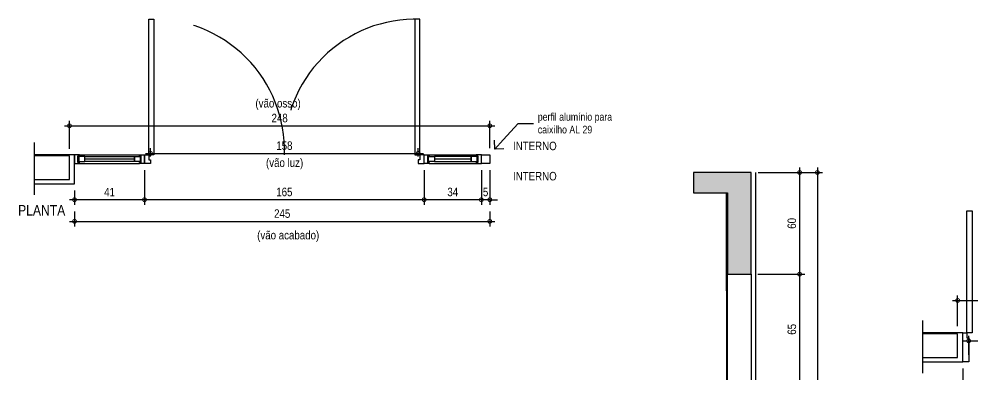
# Model space of a CAD drawing. Header units: metres. Extents: x -0.2 to 51.6, y -20.8 to 5.5.
# Drawn here: x 27.04 to 32.67, y -9.6 to -7.5 of the extents above; entities that cross this region are included whole.
import ezdxf
from ezdxf import colors
from ezdxf.entities.mleader import LeaderData, LeaderLine
from ezdxf.math import Vec2, Vec3

# ---------------------------------------------------------------- set-up
doc = ezdxf.new("R2010")
doc.units = ezdxf.units.M
doc.linetypes.add('DASHEDX2', pattern=[1.5, 1, -0.5])
for name, color, linetype in [('ARQ-ALV ACAB', 4, 'Continuous'), ('ARQ-ALV OSSO', 5, 'Continuous'), ('ARQ-AUX2', 2, 'Continuous'), ('ARQ-CAX', 1, 'Continuous'), ('ARQ-CAX @ 1', 1, 'Continuous'), ('ARQ-DIM', 2, 'Continuous'), ('ARQ-ENCH', 1, 'Continuous'), ('ARQ-PRJ', 7, 'DASHEDX2'), ('ARQ-SIM', 1, 'Continuous'), ('ARQ-TXT', 2, 'Continuous')]:
    doc.layers.add(name, color=color, linetype=linetype)
doc.styles.add('Adesa', font='ARIALN.TTF')
doc.dimstyles.new('ADESA 1-0025', dxfattribs={"dimtxt": 0.05, "dimasz": 0.045, "dimexe": 0.03, "dimexo": 0.04, "dimgap": 0.02, "dimtad": 1, "dimtoh": 1, "dimdec": 0, "dimlfac": 100, "dimzin": 4, "dimtxsty": 'Adesa', "dimblk": 'DOTSMALL', "dimcen": 1, "dimdle": 0.03, "dimclrd": 1, "dimclre": 1, "dimclrt": 256, "dimazin": 1, "dimtm": 1e-09, "dimtfac": 1, "dimtdec": 0, "dimtix": 1, "dimtmove": 2, "dimatfit": 0, "dimldrblk": 'DOTSMALL', "dimfxl": 0.8, "dimtvp": 2, "dimtolj": 1, "dimtzin": 0, "dimarcsym": 0})

# ---------------------------------------------------------------- blocks, each defined once
blk = doc.blocks.new('_DotSmall')
at = {"color": 0, "linetype": 'ByBlock', "const_width": 0.5}
blk.add_lwpolyline([(-0.0625, 0, 1), (0.0625, 0, 1)], format="xyb", close=True, dxfattribs=at)
blk = doc.blocks.new('*D467')
at = {"layer": 'ARQ-DIM', "color": 1, "lineweight": -2, "transparency": 16777216}
for p, q in [((31.6488, -8.3736), (31.6488, -9.0336)), ((31.4036, -8.4036), (31.6788, -8.4036)), ((31.403, -9.0036), (31.6788, -9.0036))]:
    blk.add_line(p, q, dxfattribs=at)
at = {"layer": 'Defpoints', "color": 0, "transparency": 16777216}
for p in [(31.3636, -8.4036), (31.363, -9.0036), (31.6488, -9.0036)]:
    blk.add_point(p, dxfattribs=at)
at = {"layer": 'ARQ-DIM', "color": 1, "lineweight": -2, "transparency": 16777216, "xscale": 0.045, "yscale": 0.045, "zscale": 0.045}
for p, rotation in [((31.6488, -8.4036), 90), ((31.6488, -9.0036), 270)]:
    blk.add_blockref('_DotSmall', p, dxfattribs=dict(at, rotation=rotation))
at = {"layer": 'ARQ-DIM', "transparency": 16777216, "insert": (31.6032, -8.7036), "char_height": 0.05, "attachment_point": 5, "rotation": 90, "style": 'Adesa'}
blk.add_mtext('\\A1;60', dxfattribs=at)
blk = doc.blocks.new('*D469')
at = {"layer": 'ARQ-DIM', "color": 1, "lineweight": -2, "transparency": 16777216}
for p, q in [((31.7536, -8.3736), (31.7536, -12.5936)), ((31.6809, -8.4036), (31.7836, -8.4036)), ((31.6448, -12.5636), (31.7836, -12.5636))]:
    blk.add_line(p, q, dxfattribs=at)
at = {"layer": 'Defpoints', "color": 0, "transparency": 16777216}
for p in [(31.6409, -8.4036), (31.6048, -12.5636), (31.7536, -12.5636)]:
    blk.add_point(p, dxfattribs=at)
at = {"layer": 'ARQ-DIM', "color": 1, "lineweight": -2, "transparency": 16777216, "xscale": 0.045, "yscale": 0.045, "zscale": 0.045}
for p, rotation in [((31.7536, -8.4036), 90), ((31.7536, -12.5636), 270)]:
    blk.add_blockref('_DotSmall', p, dxfattribs=dict(at, rotation=rotation))
at = {"layer": 'ARQ-DIM', "transparency": 16777216, "insert": (31.708, -10.4836), "char_height": 0.05, "attachment_point": 5, "rotation": 90, "style": 'Adesa'}
blk.add_mtext('\\A1;416', dxfattribs=at)
blk = doc.blocks.new('*D474')
at = {"layer": 'ARQ-DIM', "color": 1, "lineweight": -2, "transparency": 16777216}
for p, q in [((31.403, -9.0036), (31.6788, -9.0036)), ((31.6488, -8.9736), (31.6488, -9.6836)), ((31.4037, -9.6536), (31.6788, -9.6536))]:
    blk.add_line(p, q, dxfattribs=at)
at = {"layer": 'Defpoints', "color": 0, "transparency": 16777216}
for p in [(31.363, -9.0036), (31.3637, -9.6536), (31.6488, -9.6536)]:
    blk.add_point(p, dxfattribs=at)
at = {"layer": 'ARQ-DIM', "color": 1, "lineweight": -2, "transparency": 16777216, "xscale": 0.045, "yscale": 0.045, "zscale": 0.045}
for p, rotation in [((31.6488, -9.0036), 90), ((31.6488, -9.6536), 270)]:
    blk.add_blockref('_DotSmall', p, dxfattribs=dict(at, rotation=rotation))
at = {"layer": 'ARQ-DIM', "transparency": 16777216, "insert": (31.6032, -9.3286), "char_height": 0.05, "attachment_point": 5, "rotation": 90, "style": 'Adesa'}
blk.add_mtext('\\A1;65', dxfattribs=at)
blk = doc.blocks.new('*D463')
at = {"layer": 'ARQ-DIM', "color": 1, "lineweight": -2, "transparency": 16777216}
for p, q in [((29.771, -8.3895), (29.771, -8.5942)), ((29.821, -8.3895), (29.821, -8.5942)), ((29.771, -8.5642), (29.726, -8.5642)), ((29.821, -8.5642), (29.771, -8.5642)), ((29.821, -8.5642), (29.866, -8.5642))]:
    blk.add_line(p, q, dxfattribs=at)
at = {"layer": 'Defpoints', "color": 0, "transparency": 16777216}
for p in [(29.771, -8.3495), (29.821, -8.3495), (29.771, -8.5642)]:
    blk.add_point(p, dxfattribs=at)
at = {"layer": 'ARQ-DIM', "color": 1, "lineweight": -2, "transparency": 16777216, "xscale": 0.045, "yscale": 0.045, "zscale": 0.045}
blk.add_blockref('_DotSmall', (29.771, -8.5642), dxfattribs=at)
at = {"layer": 'ARQ-DIM', "color": 1, "lineweight": -2, "transparency": 16777216, "xscale": 0.045, "yscale": 0.045, "zscale": 0.045, "rotation": 180}
blk.add_blockref('_DotSmall', (29.821, -8.5642), dxfattribs=at)
at = {"layer": 'ARQ-DIM', "transparency": 16777216, "insert": (29.796, -8.5187), "char_height": 0.05, "attachment_point": 5, "style": 'Adesa'}
blk.add_mtext('\\A1;5', dxfattribs=at)
blk = doc.blocks.new('*D464')
at = {"layer": 'ARQ-DIM', "color": 1, "lineweight": -2, "transparency": 16777216}
for p, q in [((29.4339, -8.3895), (29.4339, -8.5942)), ((29.771, -8.3895), (29.771, -8.5942)), ((29.801, -8.5642), (29.4039, -8.5642))]:
    blk.add_line(p, q, dxfattribs=at)
at = {"layer": 'Defpoints', "color": 0, "transparency": 16777216}
for p in [(29.4339, -8.3495), (29.771, -8.3495), (29.4339, -8.5642)]:
    blk.add_point(p, dxfattribs=at)
at = {"layer": 'ARQ-DIM', "color": 1, "lineweight": -2, "transparency": 16777216, "xscale": 0.045, "yscale": 0.045, "zscale": 0.045, "rotation": 180}
blk.add_blockref('_DotSmall', (29.4339, -8.5642), dxfattribs=at)
at = {"layer": 'ARQ-DIM', "color": 1, "lineweight": -2, "transparency": 16777216, "xscale": 0.045, "yscale": 0.045, "zscale": 0.045}
blk.add_blockref('_DotSmall', (29.771, -8.5642), dxfattribs=at)
at = {"layer": 'ARQ-DIM', "transparency": 16777216, "insert": (29.6025, -8.5186), "char_height": 0.05, "attachment_point": 5, "style": 'Adesa'}
blk.add_mtext('\\A1;34', dxfattribs=at)
blk = doc.blocks.new('*D465')
at = {"layer": 'ARQ-DIM', "color": 1, "lineweight": -2, "transparency": 16777216}
for p, q in [((27.7839, -8.3895), (27.7839, -8.5942)), ((29.4339, -8.3895), (29.4339, -8.5942)), ((29.4639, -8.5642), (27.7539, -8.5642))]:
    blk.add_line(p, q, dxfattribs=at)
at = {"layer": 'Defpoints', "color": 0, "transparency": 16777216}
for p in [(27.7839, -8.3495), (29.4339, -8.3495), (27.7839, -8.5642)]:
    blk.add_point(p, dxfattribs=at)
at = {"layer": 'ARQ-DIM', "color": 1, "lineweight": -2, "transparency": 16777216, "xscale": 0.045, "yscale": 0.045, "zscale": 0.045, "rotation": 180}
blk.add_blockref('_DotSmall', (27.7839, -8.5642), dxfattribs=at)
at = {"layer": 'ARQ-DIM', "color": 1, "lineweight": -2, "transparency": 16777216, "xscale": 0.045, "yscale": 0.045, "zscale": 0.045}
blk.add_blockref('_DotSmall', (29.4339, -8.5642), dxfattribs=at)
at = {"layer": 'ARQ-DIM', "transparency": 16777216, "insert": (28.6089, -8.5186), "char_height": 0.05, "attachment_point": 5, "style": 'Adesa'}
blk.add_mtext('\\A1;165', dxfattribs=at)
blk = doc.blocks.new('*D475')
at = {"layer": 'ARQ-DIM', "color": 1, "lineweight": -2, "transparency": 16777216}
for p, q in [((27.7839, -8.3895), (27.7839, -8.5942)), ((27.3711, -8.5095), (27.3711, -8.5942)), ((27.8139, -8.5642), (27.3411, -8.5642))]:
    blk.add_line(p, q, dxfattribs=at)
at = {"layer": 'Defpoints', "color": 0, "transparency": 16777216}
for p in [(27.7839, -8.3495), (27.3711, -8.4695), (27.3711, -8.5642)]:
    blk.add_point(p, dxfattribs=at)
at = {"layer": 'ARQ-DIM', "color": 1, "lineweight": -2, "transparency": 16777216, "xscale": 0.045, "yscale": 0.045, "zscale": 0.045, "rotation": 180}
blk.add_blockref('_DotSmall', (27.3711, -8.5642), dxfattribs=at)
at = {"layer": 'ARQ-DIM', "color": 1, "lineweight": -2, "transparency": 16777216, "xscale": 0.045, "yscale": 0.045, "zscale": 0.045}
blk.add_blockref('_DotSmall', (27.7839, -8.5642), dxfattribs=at)
at = {"layer": 'ARQ-DIM', "transparency": 16777216, "insert": (27.5775, -8.5191), "char_height": 0.05, "attachment_point": 5, "style": 'Adesa'}
blk.add_mtext('\\A1;41', dxfattribs=at)
blk = doc.blocks.new('*D466')
at = {"layer": 'ARQ-DIM', "color": 1, "lineweight": -2, "transparency": 16777216}
for p, q in [((27.3711, -8.6342), (27.3711, -8.7216)), ((29.821, -8.6342), (29.821, -8.7216)), ((27.3411, -8.6916), (29.851, -8.6916))]:
    blk.add_line(p, q, dxfattribs=at)
at = {"layer": 'Defpoints', "color": 0, "transparency": 16777216}
for p in [(27.3711, -8.5942), (29.821, -8.5942), (29.821, -8.6916)]:
    blk.add_point(p, dxfattribs=at)
at = {"layer": 'ARQ-DIM', "color": 1, "lineweight": -2, "transparency": 16777216, "xscale": 0.045, "yscale": 0.045, "zscale": 0.045, "rotation": 180}
blk.add_blockref('_DotSmall', (27.3711, -8.6916), dxfattribs=at)
at = {"layer": 'ARQ-DIM', "color": 1, "lineweight": -2, "transparency": 16777216, "xscale": 0.045, "yscale": 0.045, "zscale": 0.045}
blk.add_blockref('_DotSmall', (29.821, -8.6916), dxfattribs=at)
at = {"layer": 'ARQ-DIM', "transparency": 16777216, "insert": (28.5961, -8.646), "char_height": 0.05, "attachment_point": 5, "style": 'Adesa'}
blk.add_mtext('\\A1;245', dxfattribs=at)
blk = doc.blocks.new('*D462')
at = {"layer": 'ARQ-DIM', "color": 1, "lineweight": -2, "transparency": 16777216}
for p, q in [((27.8189, -8.3095), (27.8189, -8.2609)), ((29.3989, -8.3095), (29.3989, -8.2609)), ((27.7889, -8.2909), (29.4289, -8.2909))]:
    blk.add_line(p, q, dxfattribs=at)
at = {"layer": 'Defpoints', "color": 0, "transparency": 16777216}
for p in [(29.3989, -8.2909), (27.8189, -8.3495), (29.3989, -8.3495)]:
    blk.add_point(p, dxfattribs=at)
at = {"layer": 'ARQ-DIM', "color": 1, "lineweight": -2, "transparency": 16777216, "xscale": 0.045, "yscale": 0.045, "zscale": 0.045, "rotation": 180}
blk.add_blockref('_DotSmall', (27.8189, -8.2909), dxfattribs=at)
at = {"layer": 'ARQ-DIM', "color": 1, "lineweight": -2, "transparency": 16777216, "xscale": 0.045, "yscale": 0.045, "zscale": 0.045}
blk.add_blockref('_DotSmall', (29.3989, -8.2909), dxfattribs=at)
at = {"layer": 'ARQ-DIM', "transparency": 16777216, "insert": (28.6089, -8.2454), "char_height": 0.05, "attachment_point": 5, "style": 'Adesa'}
blk.add_mtext('\\A1;158', dxfattribs=at)
blk = doc.blocks.new('*D476')
at = {"layer": 'ARQ-DIM', "color": 1, "lineweight": -2, "transparency": 16777216}
for p, q in [((27.3411, -8.2645), (27.3411, -8.0981)), ((29.821, -8.2595), (29.821, -8.0981)), ((27.3111, -8.1281), (29.851, -8.1281))]:
    blk.add_line(p, q, dxfattribs=at)
at = {"layer": 'Defpoints', "color": 0, "transparency": 16777216}
for p in [(29.821, -8.1281), (27.3411, -8.3045), (29.821, -8.2995)]:
    blk.add_point(p, dxfattribs=at)
at = {"layer": 'ARQ-DIM', "color": 1, "lineweight": -2, "transparency": 16777216, "xscale": 0.045, "yscale": 0.045, "zscale": 0.045, "rotation": 180}
blk.add_blockref('_DotSmall', (27.3411, -8.1281), dxfattribs=at)
at = {"layer": 'ARQ-DIM', "color": 1, "lineweight": -2, "transparency": 16777216, "xscale": 0.045, "yscale": 0.045, "zscale": 0.045}
blk.add_blockref('_DotSmall', (29.821, -8.1281), dxfattribs=at)
at = {"layer": 'ARQ-DIM', "transparency": 16777216, "insert": (28.5811, -8.0826), "char_height": 0.05, "attachment_point": 5, "style": 'Adesa'}
blk.add_mtext('\\A1;248', dxfattribs=at)
blk = doc.blocks.new('_Open90')
at = {"color": 0, "linetype": 'ByBlock', "lineweight": -2}
for p, q in [((0, 0), (-1, 0)), ((-0.5, 0.5), (0, 0)), ((0, 0), (-0.5, -0.5))]:
    blk.add_line(p, q, dxfattribs=at)
blk = doc.blocks.new('*U428')
for points in [[(0, -0.17), (0.025, -0.17), (0.025, -0.14), (0.035, -0.14), (0.035, -0.12), (0, -0.12), (0, -0.17)], [(1.65, -0.17), (1.625, -0.17), (1.625, -0.14), (1.615, -0.14), (1.615, -0.12), (1.65, -0.12), (1.65, -0.17)], [(0.025, -0.17), (0.025, -0.97), (0.055, -0.97), (0.055, -0.17)], [(1.625, -0.17), (1.625, -0.9702), (1.595, -0.9702), (1.595, -0.17)]]:
    blk.add_lwpolyline(points, close=True)
at = {"layer": 'ARQ-PRJ'}
for centre, start, end in [((0.0505, -0.1958), 268.1178, 1.9074), ((1.5995, -0.1958), 178.0926, 271.8822)]:
    blk.add_arc(centre, 0.775, start, end, dxfattribs=at)
blk = doc.blocks.new('*U479')
at = {"color": 0, "linetype": 'ByBlock', "ltscale": 0.5}
for points in [[(0.02, -0.045), (0.02, -0.045), (0.02, -0.045), (0.02, -0.045), (0.02, -0.045), (0.02, -0.045), (0.02, -0.045), (0.02, -0.045), (0.02, -0.045), (0.03, -0.045), (0.03, -0.05), (0, -0.05), (0, 0), (0.03, 0), (0.03, -0.005), (0.02, -0.005), (0.02, -0.045)], [(0.3928, -0.045), (0.3928, -0.045), (0.3928, -0.045), (0.3928, -0.045), (0.3928, -0.045), (0.3928, -0.045), (0.3928, -0.045), (0.3928, -0.045), (0.3928, -0.045), (0.3828, -0.045), (0.3828, -0.05), (0.4128, -0.05), (0.4128, 0), (0.3828, 0), (0.3828, -0.005), (0.3928, -0.005), (0.3928, -0.045)], [(0.025, -0.01), (0.06, -0.01), (0.06, -0.04), (0.025, -0.04)], [(0.3878, -0.01), (0.3528, -0.01), (0.3528, -0.04), (0.3878, -0.04)]]:
    blk.add_lwpolyline(points, close=True, dxfattribs=at)
at = {"color": 8, "linetype": 'ByBlock', "ltscale": 0.5}
for points in [[(0.3828, 0), (0.03, 0)], [(0.3828, -0.05), (0.03, -0.05)]]:
    blk.add_lwpolyline(points, dxfattribs=at)
at = {"color": 7, "linetype": 'ByBlock', "ltscale": 0.5}
blk.add_lwpolyline([(0.3528, -0.01), (0.3528, -0.04), (0.06, -0.04), (0.06, -0.01)], close=True, dxfattribs=at)
blk.add_lwpolyline([(0.06, -0.025), (0.3528, -0.025)], dxfattribs=at)
blk = doc.blocks.new('*U427')
at = {"color": 0, "linetype": 'ByBlock', "ltscale": 0.5}
for points in [[(0.02, -0.045), (0.02, -0.045), (0.02, -0.045), (0.02, -0.045), (0.02, -0.045), (0.02, -0.045), (0.02, -0.045), (0.02, -0.045), (0.02, -0.045), (0.03, -0.045), (0.03, -0.05), (0, -0.05), (0, 0), (0.03, 0), (0.03, -0.005), (0.02, -0.005), (0.02, -0.045)], [(0.3171, -0.045), (0.3171, -0.045), (0.3171, -0.045), (0.3171, -0.045), (0.3171, -0.045), (0.3171, -0.045), (0.3171, -0.045), (0.3171, -0.045), (0.3171, -0.045), (0.3071, -0.045), (0.3071, -0.05), (0.3371, -0.05), (0.3371, 0), (0.3071, 0), (0.3071, -0.005), (0.3171, -0.005), (0.3171, -0.045)], [(0.025, -0.01), (0.06, -0.01), (0.06, -0.04), (0.025, -0.04)], [(0.3121, -0.01), (0.2771, -0.01), (0.2771, -0.04), (0.3121, -0.04)]]:
    blk.add_lwpolyline(points, close=True, dxfattribs=at)
at = {"color": 8, "linetype": 'ByBlock', "ltscale": 0.5}
for points in [[(0.3071, 0), (0.03, 0)], [(0.3071, -0.05), (0.03, -0.05)]]:
    blk.add_lwpolyline(points, dxfattribs=at)
at = {"color": 7, "linetype": 'ByBlock', "ltscale": 0.5}
blk.add_lwpolyline([(0.2771, -0.01), (0.2771, -0.04), (0.06, -0.04), (0.06, -0.01)], close=True, dxfattribs=at)
blk.add_lwpolyline([(0.06, -0.025), (0.2771, -0.025)], dxfattribs=at)
blk = doc.blocks.new('*U503')
for points in [[(0, 0), (0, 0.7204), (0.03, 0.7204), (0.03, 0)], [(-0.025, 0), (0, 0), (0, -0.03), (0.01, -0.03), (0.01, -0.17), (-0.025, -0.17), (-0.025, 0)], [(0.745, 0), (0.72, 0), (0.72, -0.03), (0.71, -0.03), (0.71, -0.17), (0.745, -0.17), (0.745, 0)]]:
    blk.add_lwpolyline(points, close=True)
at = {"layer": 'ARQ-PRJ'}
blk.add_arc((0.0208, 0.0212), 0.6996, 358.2599, 91.7013, dxfattribs=at)
blk = doc.blocks.new('*D486')
at = {"layer": 'ARQ-DIM', "color": 1, "lineweight": -2, "transparency": 16777216}
for p, q in [((32.6113, -9.5595), (32.6113, -9.697)), ((33.3813, -9.5595), (33.3813, -9.697)), ((32.5813, -9.667), (33.4113, -9.667))]:
    blk.add_line(p, q, dxfattribs=at)
at = {"layer": 'Defpoints', "color": 0, "transparency": 16777216}
for p in [(32.6113, -9.5195), (33.3813, -9.5195), (33.3813, -9.667)]:
    blk.add_point(p, dxfattribs=at)
at = {"layer": 'ARQ-DIM', "color": 1, "lineweight": -2, "transparency": 16777216, "xscale": 0.045, "yscale": 0.045, "zscale": 0.045, "rotation": 180}
blk.add_blockref('_DotSmall', (32.6113, -9.667), dxfattribs=at)
at = {"layer": 'ARQ-DIM', "color": 1, "lineweight": -2, "transparency": 16777216, "xscale": 0.045, "yscale": 0.045, "zscale": 0.045}
blk.add_blockref('_DotSmall', (33.3813, -9.667), dxfattribs=at)
at = {"layer": 'ARQ-DIM', "transparency": 16777216, "insert": (32.9963, -9.622), "char_height": 0.05, "attachment_point": 5, "style": 'Adesa'}
blk.add_mtext('\\A1;77', dxfattribs=at)
blk = doc.blocks.new('*D487')
at = {"layer": 'ARQ-DIM', "color": 1, "lineweight": -2, "transparency": 16777216}
for p, q in [((32.5513, -9.1583), (33.4413, -9.1583)), ((32.5813, -9.3095), (32.5813, -9.1283)), ((33.4113, -9.3145), (33.4113, -9.1283))]:
    blk.add_line(p, q, dxfattribs=at)
at = {"layer": 'Defpoints', "color": 0, "transparency": 16777216}
for p in [(33.4113, -9.1583), (32.5813, -9.3495), (33.4113, -9.3545)]:
    blk.add_point(p, dxfattribs=at)
at = {"layer": 'ARQ-DIM', "color": 1, "lineweight": -2, "transparency": 16777216, "xscale": 0.045, "yscale": 0.045, "zscale": 0.045, "rotation": 180}
blk.add_blockref('_DotSmall', (32.5813, -9.1583), dxfattribs=at)
at = {"layer": 'ARQ-DIM', "color": 1, "lineweight": -2, "transparency": 16777216, "xscale": 0.045, "yscale": 0.045, "zscale": 0.045}
blk.add_blockref('_DotSmall', (33.4113, -9.1583), dxfattribs=at)
at = {"layer": 'ARQ-DIM', "transparency": 16777216, "insert": (32.9963, -9.1128), "char_height": 0.05, "attachment_point": 5, "style": 'Adesa'}
blk.add_mtext('\\A1;83', dxfattribs=at)
blk = doc.blocks.new('*D488')
at = {"layer": 'ARQ-DIM', "color": 1, "lineweight": -2, "transparency": 16777216}
for p, q in [((32.6163, -9.3966), (33.3763, -9.3966)), ((32.6463, -9.4795), (32.6463, -9.3666)), ((33.3463, -9.4795), (33.3463, -9.3666))]:
    blk.add_line(p, q, dxfattribs=at)
at = {"layer": 'Defpoints', "color": 0, "transparency": 16777216}
for p in [(33.3463, -9.3966), (32.6463, -9.5195), (33.3463, -9.5195)]:
    blk.add_point(p, dxfattribs=at)
at = {"layer": 'ARQ-DIM', "color": 1, "lineweight": -2, "transparency": 16777216, "xscale": 0.045, "yscale": 0.045, "zscale": 0.045, "rotation": 180}
blk.add_blockref('_DotSmall', (32.6463, -9.3966), dxfattribs=at)
at = {"layer": 'ARQ-DIM', "color": 1, "lineweight": -2, "transparency": 16777216, "xscale": 0.045, "yscale": 0.045, "zscale": 0.045}
blk.add_blockref('_DotSmall', (33.3463, -9.3966), dxfattribs=at)
at = {"layer": 'ARQ-DIM', "transparency": 16777216, "insert": (32.9963, -9.3511), "char_height": 0.05, "attachment_point": 5, "style": 'Adesa'}
blk.add_mtext('\\A1;70', dxfattribs=at)
blk = doc.blocks.new('ALUMINIO')
h = blk.add_hatch(color=8)
h.dxf.hatch_style = 1
h.paths.add_polyline_path([(31.223, -9.0036), (31.363, -9.0036), (31.363, -8.4036), (31.023, -8.4036), (31.023, -8.5236), (31.223, -8.5236)])
at = {"color": 8}
blk.add_line((31.023, -8.4036), (31.023, -8.5236), dxfattribs=at)
at = {"layer": 'ARQ-ALV ACAB', "ltscale": 0.05}
for points in [[(27.1365, -8.4695), (27.3711, -8.4695), (27.3711, -8.2995), (27.1354, -8.2995)], [(32.3767, -9.5195), (32.6113, -9.5195), (32.6113, -9.3495), (32.3756, -9.3495)]]:
    blk.add_lwpolyline(points, dxfattribs=at)
at = {"layer": 'ARQ-ALV ACAB'}
blk.add_lwpolyline([(31.388, -8.4036), (31.3887, -9.6836), (31.2187, -9.6836), (31.218, -8.5236)], dxfattribs=at)
at = {"layer": 'ARQ-ALV OSSO', "ltscale": 0.05}
for points in [[(27.1365, -8.4445), (27.3411, -8.4445), (27.3411, -8.3045), (27.1365, -8.3045)], [(32.3767, -9.4945), (32.5813, -9.4945), (32.5813, -9.3545), (32.3767, -9.3545)]]:
    blk.add_lwpolyline(points, dxfattribs=at)
at = {"layer": 'ARQ-ALV OSSO'}
blk.add_lwpolyline([(31.363, -9.0036), (31.3637, -9.6536), (31.2237, -9.6536), (31.223, -9.0036)], dxfattribs=at)
at = {"layer": 'ARQ-AUX2'}
blk.add_lwpolyline([(31.023, -8.5236), (31.223, -8.5236), (31.223, -9.0036), (31.363, -9.0036), (31.363, -8.4036), (31.023, -8.4036)], dxfattribs=at)
at = {"layer": 'ARQ-CAX'}
blk.add_lwpolyline([(29.821, -8.3495), (29.771, -8.3495), (29.771, -8.2995), (29.821, -8.2995)], close=True, dxfattribs=at)
at = {"layer": 'ARQ-ENCH', "ltscale": 0.01}
for p, q in [((27.1354, -8.5361), (27.1354, -8.227)), ((32.3756, -9.5861), (32.3756, -9.277))]:
    blk.add_line(p, q, dxfattribs=at)
at = {"layer": 'ARQ-CAX @ 1', "rotation": 180}
for name, p in [('*U428', (29.4339, -8.4695)), ('*U479', (27.7839, -8.3495))]:
    blk.add_blockref(name, p, dxfattribs=at)
at = {"layer": 'ARQ-CAX @ 1', "xscale": -1}
blk.add_blockref('*U427', (29.771, -8.2995), dxfattribs=at)
at = {"layer": 'ARQ-CAX @ 1'}
blk.add_blockref('*U503', (32.6363, -9.3495), dxfattribs=at)
at = {"layer": 'ARQ-TXT', "width": 0.551174, "attachment_point": 1, "style": 'Adesa'}
for s, insert, char_height in [('(vão osso)', (28.4381, -7.9702), 0.05), ('(vão luz)', (28.5006, -8.3207), 0.05), ('PLANTA', (27.0378, -8.5952), 0.0625), ('(vão acabado)', (28.4484, -8.748), 0.05)]:
    blk.add_mtext(s, dxfattribs=dict(at, insert=insert, char_height=char_height))
at = {"layer": 'ARQ-TXT', "ltscale": 0.01, "char_height": 0.05, "width": 0.686828, "attachment_point": 1, "style": 'Adesa'}
for insert in [(29.9579, -8.2218), (29.9579, -8.4001)]:
    blk.add_mtext('INTERNO', dxfattribs=dict(at, insert=insert))
at = {"layer": 'ARQ-DIM'}
for base, p1, p2, picture, middle in [((29.821, -8.1281), (27.3411, -8.3045), (29.821, -8.2995), '*D476', (28.5811, -8.0826)), ((29.3989, -8.2909), (27.8189, -8.3495), (29.3989, -8.3495), '*D462', (28.6089, -8.2454)), ((27.3711, -8.5642), (27.7839, -8.3495), (27.3711, -8.4695), '*D475', (27.5775, -8.5191)), ((27.7839, -8.5642), (29.4339, -8.3495), (27.7839, -8.3495), '*D465', (28.6089, -8.5186)), ((29.4339, -8.5642), (29.771, -8.3495), (29.4339, -8.3495), '*D464', (29.6025, -8.5186)), ((29.771, -8.5642), (29.821, -8.3495), (29.771, -8.3495), '*D463', (29.796, -8.5187)), ((29.821, -8.6916), (27.3711, -8.5942), (29.821, -8.5942), '*D466', (28.5961, -8.646)), ((33.4113, -9.1583), (32.5813, -9.3495), (33.4113, -9.3545), '*D487', (32.9963, -9.1128)), ((33.3463, -9.3966), (32.6463, -9.5195), (33.3463, -9.5195), '*D488', (32.9963, -9.3511)), ((33.3813, -9.667), (32.6113, -9.5195), (33.3813, -9.5195), '*D486', (32.9963, -9.622))]:
    dim = blk.add_linear_dim(base=base, p1=p1, p2=p2, dimstyle='ADESA 1-0025', dxfattribs=at)
    dim.commit()
    dim.dimension.update_dxf_attribs({"geometry": picture, "text_midpoint": middle})
for base, p1, p2, picture, middle in [((31.6488, -9.0036), (31.3636, -8.4036), (31.363, -9.0036), '*D467', (31.6032, -8.7036)), ((31.7536, -12.5636), (31.6409, -8.4036), (31.6048, -12.5636), '*D469', (31.708, -10.4836)), ((31.6488, -9.6536), (31.363, -9.0036), (31.3637, -9.6536), '*D474', (31.6032, -9.3286))]:
    dim = blk.add_linear_dim(base=base, p1=p1, p2=p2, angle=90, dimstyle='ADESA 1-0025', dxfattribs=at)
    dim.commit()
    dim.dimension.update_dxf_attribs({"geometry": picture, "text_midpoint": middle})
at = {"layer": 'ARQ-SIM'}
ml = blk.add_multileader_mtext('Standard', dxfattribs=at)
ml.set_content('perfil alumínio para \\Pcaixilho AL 29', color=2, style='Adesa')
ml.set_leader_properties(color=256)
ml.set_arrow_properties(name='OPEN90')
ml.build(insert=Vec2(0, 0))
ml.multileader.update_dxf_attribs({"text_left_attachment_type": 2, "text_right_attachment_type": 2, "dogleg_length": 0.2, "arrow_head_size": 0.075})
ctx = ml.context
ctx.base_point, ctx.char_height, ctx.arrow_head_size, ctx.landing_gap_size, ctx.plane_origin = Vec3(30.0792, -8.1137), 0.045, 0.075, 0.025, Vec3(30.7571, -8.2667)
ctx.left_attachment, ctx.right_attachment = 2, 2
notes = []
notes.append((ctx, [(1, (1, 1, 0), (29.9888, -8.1137), (1, 0), 0.0905, [(0, [(29.8505, -8.2667)], 0, [])])]))
ctx.mtext.insert, ctx.mtext.flow_direction = Vec3(30.1042, -8.0529), 5
for ctx, leaders in notes:
    for number, flags, end, landing, length, lines in leaders:
        leader = LeaderData()
        leader.index, (leader.has_last_leader_line, leader.has_dogleg_vector, leader.attachment_direction) = number, flags
        leader.last_leader_point, leader.dogleg_vector, leader.dogleg_length = Vec3(end), Vec3(landing), length
        for number, points, colour, breaks in lines:
            line = LeaderLine()
            line.index, line.vertices, line.color, line.breaks = number, Vec3.list(points), colors.encode_raw_color(colour), breaks
            leader.lines.append(line)
        ctx.leaders.append(leader)

msp = doc.modelspace()

# ---------------------------------------------------------------- block references
msp.add_blockref('ALUMINIO', (0, 0))

doc.saveas('drawing.dxf')
